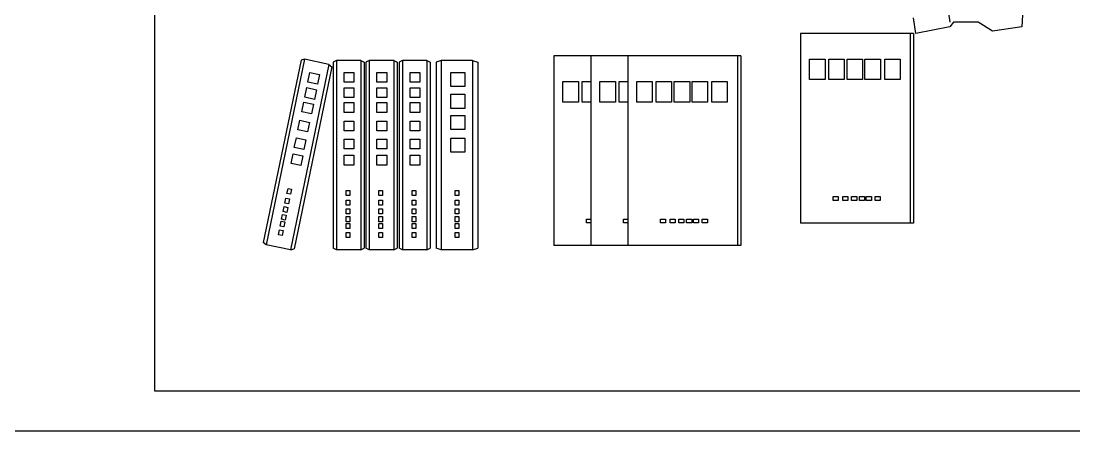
# Model space of a CAD drawing. Header units: inches. Extents: x 8.4 to 50.9, y 14.4 to 39.2.
# Drawn here: x 23.511 to 25.18, y 24.451 to 25.1 of the extents above; entities that cross this region are included whole.
import ezdxf

# ---------------------------------------------------------------- set-up
doc = ezdxf.new("R2010")
doc.units = ezdxf.units.IN
doc.header["$MEASUREMENT"] = 0
doc.layers.add('1', color=1, linetype='Continuous')
doc.layers.add('4', color=4, linetype='Continuous')

msp = doc.modelspace()

# ---------------------------------------------------------------- linework, layer by layer
at = {"layer": '1'}
msp.add_line((8.7087, 24.451), (29.0349, 24.451), dxfattribs=at)
at = {"layer": '4'}
for p, q in [((24.9705, 25.1802), (24.9828, 25.0978)), ((25.1006, 25.1587), (25.0971, 25.0906)), ((24.929, 25.0798), (24.9254, 25.1049)), ((24.9885, 25.0978), (24.9828, 25.0906)), ((25.028, 25.0978), (24.9885, 25.0978)), ((25.0504, 25.0834), (25.028, 25.0978)), ((24.9254, 25.0798), (24.7463, 25.0798)), ((24.7463, 25.0798), (24.7463, 24.7798)), ((24.9201, 25.0798), (24.9201, 24.7798)), ((24.9201, 25.0798), (24.9201, 24.7798)), ((24.9201, 25.0798), (24.9201, 24.7798)), ((24.9254, 25.0798), (24.9254, 24.7798)), ((24.9828, 25.0906), (24.929, 25.0798)), ((25.0971, 25.0906), (25.0504, 25.0834)), ((24.3552, 25.0443), (24.3552, 24.7443)), ((24.4138, 25.0443), (24.3552, 25.0443)), ((24.4725, 25.0443), (24.4138, 25.0443)), ((24.4138, 25.0443), (24.4138, 24.7443)), ((24.4138, 25.0443), (24.4138, 24.7443)), ((24.6516, 25.0443), (24.4725, 25.0443)), ((24.4725, 25.0443), (24.4725, 24.7443)), ((24.6463, 25.0443), (24.6463, 24.7443)), ((24.6463, 25.0443), (24.6463, 24.7443)), ((24.6463, 25.0443), (24.6463, 24.7443)), ((24.6516, 25.0443), (24.6516, 24.7443)), ((23.9549, 25.0375), (23.8951, 24.749)), ((23.9606, 25.0391), (23.8997, 24.7453)), ((23.9606, 25.0391), (23.8997, 24.7453)), ((23.9988, 25.0311), (23.938, 24.7374)), ((23.9988, 25.0311), (23.938, 24.7374)), ((23.9988, 25.0311), (23.938, 24.7374)), ((24.0035, 25.0274), (23.9437, 24.739)), ((23.9606, 25.0391), (23.9549, 25.0375)), ((23.9988, 25.0311), (23.9606, 25.0391)), ((23.9988, 25.0311), (24.0035, 25.0274)), ((24.0108, 25.0374), (24.0055, 25.0346)), ((24.0055, 25.0346), (24.0055, 24.7401)), ((24.0108, 25.0374), (24.0108, 24.7374)), ((24.0108, 25.0374), (24.0108, 24.7374)), ((24.0498, 25.0374), (24.0108, 25.0374)), ((24.0498, 25.0374), (24.0498, 24.7374)), ((24.0498, 25.0374), (24.0498, 24.7374)), ((24.0498, 25.0374), (24.0498, 24.7374)), ((24.0498, 25.0374), (24.0551, 25.0346)), ((24.0551, 25.0346), (24.0551, 24.7401)), ((24.0627, 25.0374), (24.0574, 25.0346)), ((24.0574, 25.0346), (24.0574, 24.7401)), ((24.0627, 25.0374), (24.0627, 24.7374)), ((24.0627, 25.0374), (24.0627, 24.7374)), ((24.1017, 25.0374), (24.0627, 25.0374)), ((24.1017, 25.0374), (24.1017, 24.7374)), ((24.1017, 25.0374), (24.1017, 24.7374)), ((24.1017, 25.0374), (24.1017, 24.7374)), ((24.1017, 25.0374), (24.107, 25.0346)), ((24.107, 25.0346), (24.107, 24.7401)), ((24.1154, 25.0374), (24.1101, 25.0346)), ((24.1101, 25.0346), (24.1101, 24.7401)), ((24.1544, 25.0374), (24.1154, 25.0374)), ((24.1154, 25.0374), (24.1154, 24.7374)), ((24.1154, 25.0374), (24.1154, 24.7374)), ((24.1544, 25.0374), (24.1544, 24.7374)), ((24.1544, 25.0374), (24.1544, 24.7374)), ((24.1544, 25.0374), (24.1544, 24.7374)), ((24.1544, 25.0374), (24.1597, 25.0346)), ((24.1597, 25.0346), (24.1597, 24.7401)), ((24.1768, 25.0374), (24.1688, 25.0346)), ((24.1688, 25.0346), (24.1688, 24.7401)), ((24.1768, 25.0374), (24.1768, 24.7374)), ((24.1768, 25.0374), (24.1768, 24.7374)), ((24.2268, 25.0374), (24.1768, 25.0374)), ((24.2268, 25.0374), (24.2268, 24.7374)), ((24.2268, 25.0374), (24.2348, 25.0346)), ((24.2348, 25.0346), (24.2348, 24.7401)), ((24.7608, 25.0394), (24.7853, 25.0394)), ((24.7608, 25.007), (24.7608, 25.0394)), ((24.7853, 25.0394), (24.7853, 25.007)), ((24.7912, 25.007), (24.7912, 25.0394)), ((24.7912, 25.0394), (24.8157, 25.0394)), ((24.8157, 25.0394), (24.8157, 25.007)), ((24.82, 25.0394), (24.8445, 25.0394)), ((24.82, 25.007), (24.82, 25.0394)), ((24.8445, 25.0394), (24.8445, 25.007)), ((24.8485, 25.007), (24.8485, 25.0394)), ((24.8485, 25.0394), (24.8729, 25.0394)), ((24.8729, 25.0394), (24.8729, 25.007)), ((24.8797, 25.007), (24.8797, 25.0394)), ((24.8797, 25.0394), (24.9041, 25.0394)), ((24.9041, 25.0394), (24.9041, 25.007)), ((23.9656, 25.0027), (23.9688, 25.018)), ((23.9688, 25.018), (23.9841, 25.0148)), ((23.9841, 25.0148), (23.9809, 24.9995)), ((24.023, 25.0028), (24.023, 25.0184)), ((24.023, 25.0184), (24.0387, 25.0184)), ((24.0387, 25.0184), (24.0387, 25.0028)), ((24.0749, 25.0028), (24.0749, 25.0184)), ((24.0749, 25.0184), (24.0906, 25.0184)), ((24.0906, 25.0184), (24.0906, 25.0028)), ((24.1276, 25.0184), (24.1433, 25.0184)), ((24.1276, 25.0028), (24.1276, 25.0184)), ((24.1433, 25.0184), (24.1433, 25.0028)), ((24.192, 24.9961), (24.192, 25.0184)), ((24.192, 25.0184), (24.2143, 25.0184)), ((24.2143, 25.0184), (24.2143, 24.9961)), ((23.9607, 24.9789), (23.9638, 24.9942)), ((23.9638, 24.9942), (23.9791, 24.991)), ((23.9809, 24.9995), (23.9656, 25.0027)), ((24.0387, 25.0028), (24.023, 25.0028)), ((24.023, 24.9785), (24.023, 24.9941)), ((24.023, 24.9941), (24.0387, 24.9941)), ((24.0387, 24.9941), (24.0387, 24.9785)), ((24.0906, 25.0028), (24.0749, 25.0028)), ((24.0749, 24.9785), (24.0749, 24.9941)), ((24.0749, 24.9941), (24.0906, 24.9941)), ((24.0906, 24.9941), (24.0906, 24.9785)), ((24.1433, 25.0028), (24.1276, 25.0028)), ((24.1276, 24.9941), (24.1433, 24.9941)), ((24.1276, 24.9785), (24.1276, 24.9941)), ((24.1433, 24.9941), (24.1433, 24.9785)), ((24.2143, 24.9961), (24.192, 24.9961)), ((24.3698, 25.0038), (24.3943, 25.0038)), ((24.3698, 24.9715), (24.3698, 25.0038)), ((24.3943, 25.0038), (24.3943, 24.9715)), ((24.4001, 24.9715), (24.4001, 25.0038)), ((24.4001, 25.0038), (24.4138, 25.0038)), ((24.4284, 25.0038), (24.4529, 25.0038)), ((24.4284, 24.9715), (24.4284, 25.0038)), ((24.4529, 25.0038), (24.4529, 24.9715)), ((24.4587, 24.9715), (24.4587, 25.0038)), ((24.4587, 25.0038), (24.4725, 25.0038)), ((24.487, 24.9715), (24.487, 25.0038)), ((24.487, 25.0038), (24.5115, 25.0038)), ((24.5115, 25.0038), (24.5115, 24.9715)), ((24.5174, 25.0038), (24.5419, 25.0038)), ((24.5174, 24.9715), (24.5174, 25.0038)), ((24.5419, 25.0038), (24.5419, 24.9715)), ((24.5462, 24.9715), (24.5462, 25.0038)), ((24.5462, 25.0038), (24.5707, 25.0038)), ((24.5707, 25.0038), (24.5707, 24.9715)), ((24.5747, 24.9715), (24.5747, 25.0038)), ((24.5747, 25.0038), (24.5991, 25.0038)), ((24.5991, 25.0038), (24.5991, 24.9715)), ((24.6059, 25.0038), (24.6303, 25.0038)), ((24.6059, 24.9715), (24.6059, 25.0038)), ((24.6303, 25.0038), (24.6303, 24.9715)), ((24.7853, 25.007), (24.7608, 25.007)), ((24.8157, 25.007), (24.7912, 25.007)), ((24.8445, 25.007), (24.82, 25.007)), ((24.8729, 25.007), (24.8485, 25.007)), ((24.9041, 25.007), (24.8797, 25.007)), ((23.976, 24.9757), (23.9607, 24.9789)), ((23.9791, 24.991), (23.976, 24.9757)), ((24.0387, 24.9785), (24.023, 24.9785)), ((24.0906, 24.9785), (24.0749, 24.9785)), ((24.1433, 24.9785), (24.1276, 24.9785)), ((24.192, 24.9614), (24.192, 24.9837)), ((24.192, 24.9837), (24.2143, 24.9837)), ((24.2143, 24.9837), (24.2143, 24.9614)), ((23.9559, 24.9559), (23.9591, 24.9712)), ((23.9591, 24.9712), (23.9744, 24.968)), ((23.9744, 24.968), (23.9712, 24.9527)), ((24.023, 24.955), (24.023, 24.9706)), ((24.023, 24.9706), (24.0387, 24.9706)), ((24.0387, 24.9706), (24.0387, 24.955)), ((24.0749, 24.955), (24.0749, 24.9706)), ((24.0749, 24.9706), (24.0906, 24.9706)), ((24.0906, 24.9706), (24.0906, 24.955)), ((24.1276, 24.9706), (24.1433, 24.9706)), ((24.1276, 24.955), (24.1276, 24.9706)), ((24.1433, 24.9706), (24.1433, 24.955)), ((24.2143, 24.9614), (24.192, 24.9614)), ((24.3943, 24.9715), (24.3698, 24.9715)), ((24.4138, 24.9715), (24.4001, 24.9715)), ((24.4529, 24.9715), (24.4284, 24.9715)), ((24.4725, 24.9715), (24.4587, 24.9715)), ((24.5115, 24.9715), (24.487, 24.9715)), ((24.5419, 24.9715), (24.5174, 24.9715)), ((24.5707, 24.9715), (24.5462, 24.9715)), ((24.5991, 24.9715), (24.5747, 24.9715)), ((24.6303, 24.9715), (24.6059, 24.9715)), ((23.9712, 24.9527), (23.9559, 24.9559)), ((24.0387, 24.955), (24.023, 24.955)), ((24.0906, 24.955), (24.0749, 24.955)), ((24.1433, 24.955), (24.1276, 24.955)), ((24.192, 24.9501), (24.2143, 24.9501)), ((24.192, 24.9278), (24.192, 24.9501)), ((24.2143, 24.9501), (24.2143, 24.9278)), ((23.95, 24.9272), (23.9531, 24.9425)), ((23.9653, 24.9241), (23.95, 24.9272)), ((23.9531, 24.9425), (23.9684, 24.9393)), ((23.9684, 24.9393), (23.9653, 24.9241)), ((24.023, 24.9413), (24.0387, 24.9413)), ((24.023, 24.9257), (24.023, 24.9413)), ((24.0387, 24.9413), (24.0387, 24.9257)), ((24.0749, 24.9413), (24.0906, 24.9413)), ((24.0749, 24.9257), (24.0749, 24.9413)), ((24.0906, 24.9413), (24.0906, 24.9257)), ((24.1276, 24.9413), (24.1433, 24.9413)), ((24.1276, 24.9257), (24.1276, 24.9413)), ((24.1433, 24.9413), (24.1433, 24.9257)), ((24.2143, 24.9278), (24.192, 24.9278)), ((23.9442, 24.8993), (23.9474, 24.9146)), ((23.9474, 24.9146), (23.9626, 24.9114)), ((23.9626, 24.9114), (23.9595, 24.8962)), ((24.0387, 24.9257), (24.023, 24.9257)), ((24.023, 24.8972), (24.023, 24.9128)), ((24.023, 24.9128), (24.0387, 24.9128)), ((24.0387, 24.9128), (24.0387, 24.8972)), ((24.0906, 24.9257), (24.0749, 24.9257)), ((24.0749, 24.8972), (24.0749, 24.9128)), ((24.0749, 24.9128), (24.0906, 24.9128)), ((24.0906, 24.9128), (24.0906, 24.8972)), ((24.1433, 24.9257), (24.1276, 24.9257)), ((24.1276, 24.9128), (24.1433, 24.9128)), ((24.1276, 24.8972), (24.1276, 24.9128)), ((24.1433, 24.9128), (24.1433, 24.8972)), ((24.192, 24.892), (24.192, 24.9143)), ((24.192, 24.9143), (24.2143, 24.9143)), ((24.2143, 24.9143), (24.2143, 24.892)), ((23.9595, 24.8962), (23.9442, 24.8993)), ((24.0387, 24.8972), (24.023, 24.8972)), ((24.0906, 24.8972), (24.0749, 24.8972)), ((24.1433, 24.8972), (24.1276, 24.8972)), ((23.939, 24.8743), (23.9422, 24.8896)), ((23.9422, 24.8896), (23.9575, 24.8864)), ((23.9575, 24.8864), (23.9543, 24.8711)), ((24.023, 24.8717), (24.023, 24.8873)), ((24.023, 24.8873), (24.0387, 24.8873)), ((24.0387, 24.8873), (24.0387, 24.8717)), ((24.0749, 24.8717), (24.0749, 24.8873)), ((24.0749, 24.8873), (24.0906, 24.8873)), ((24.0906, 24.8873), (24.0906, 24.8717)), ((24.1276, 24.8873), (24.1433, 24.8873)), ((24.1276, 24.8717), (24.1276, 24.8873)), ((24.1433, 24.8873), (24.1433, 24.8717)), ((24.2143, 24.892), (24.192, 24.892)), ((23.9543, 24.8711), (23.939, 24.8743)), ((24.0387, 24.8717), (24.023, 24.8717)), ((24.0906, 24.8717), (24.0749, 24.8717)), ((24.1433, 24.8717), (24.1276, 24.8717)), ((23.9325, 24.8266), (23.9342, 24.8345)), ((23.9383, 24.8255), (23.9325, 24.8266)), ((23.9342, 24.8345), (23.9399, 24.8333)), ((23.9399, 24.8333), (23.9383, 24.8255)), ((24.0264, 24.8237), (24.0264, 24.8317)), ((24.0264, 24.8317), (24.0322, 24.8317)), ((24.0322, 24.8317), (24.0322, 24.8237)), ((24.0783, 24.8237), (24.0783, 24.8317)), ((24.0783, 24.8317), (24.0841, 24.8317)), ((24.0841, 24.8317), (24.0841, 24.8237)), ((24.131, 24.8237), (24.131, 24.8317)), ((24.131, 24.8317), (24.1368, 24.8317)), ((24.1368, 24.8317), (24.1368, 24.8237)), ((24.1991, 24.8237), (24.1991, 24.8317)), ((24.1991, 24.8317), (24.205, 24.8317)), ((24.205, 24.8317), (24.205, 24.8237)), ((23.9294, 24.8116), (23.931, 24.8195)), ((23.9351, 24.8104), (23.9294, 24.8116)), ((23.931, 24.8195), (23.9368, 24.8183)), ((23.9368, 24.8183), (23.9351, 24.8104)), ((24.0322, 24.8237), (24.0264, 24.8237)), ((24.0264, 24.8083), (24.0264, 24.8164)), ((24.0264, 24.8164), (24.0322, 24.8164)), ((24.0322, 24.8164), (24.0322, 24.8083)), ((24.0841, 24.8237), (24.0783, 24.8237)), ((24.0783, 24.8083), (24.0783, 24.8164)), ((24.0783, 24.8164), (24.0841, 24.8164)), ((24.0841, 24.8164), (24.0841, 24.8083)), ((24.1368, 24.8237), (24.131, 24.8237)), ((24.131, 24.8083), (24.131, 24.8164)), ((24.131, 24.8164), (24.1368, 24.8164)), ((24.1368, 24.8164), (24.1368, 24.8083)), ((24.205, 24.8237), (24.1991, 24.8237)), ((24.1991, 24.8083), (24.1991, 24.8164)), ((24.1991, 24.8164), (24.205, 24.8164)), ((24.205, 24.8164), (24.205, 24.8083)), ((24.798, 24.8217), (24.8061, 24.8217)), ((24.798, 24.8158), (24.798, 24.8217)), ((24.8061, 24.8158), (24.798, 24.8158)), ((24.8061, 24.8217), (24.8061, 24.8158)), ((24.8134, 24.8217), (24.8214, 24.8217)), ((24.8134, 24.8158), (24.8134, 24.8217)), ((24.8214, 24.8158), (24.8134, 24.8158)), ((24.8214, 24.8217), (24.8214, 24.8158)), ((24.8273, 24.8217), (24.8353, 24.8217)), ((24.8273, 24.8158), (24.8273, 24.8217)), ((24.8353, 24.8158), (24.8273, 24.8158)), ((24.8353, 24.8217), (24.8353, 24.8158)), ((24.8397, 24.8217), (24.8477, 24.8217)), ((24.8397, 24.8158), (24.8397, 24.8217)), ((24.8477, 24.8158), (24.8397, 24.8158)), ((24.8477, 24.8217), (24.8477, 24.8158)), ((24.8506, 24.8217), (24.8587, 24.8217)), ((24.8506, 24.8158), (24.8506, 24.8217)), ((24.8587, 24.8158), (24.8506, 24.8158)), ((24.8587, 24.8217), (24.8587, 24.8158)), ((24.8645, 24.8217), (24.8726, 24.8217)), ((24.8645, 24.8158), (24.8645, 24.8217)), ((24.8726, 24.8158), (24.8645, 24.8158)), ((24.8726, 24.8217), (24.8726, 24.8158)), ((23.9241, 24.7859), (23.9257, 24.7937)), ((23.9257, 24.7937), (23.9314, 24.7926)), ((23.9266, 24.798), (23.9282, 24.8059)), ((23.9323, 24.7968), (23.9266, 24.798)), ((23.9282, 24.8059), (23.934, 24.8047)), ((23.9314, 24.7926), (23.9298, 24.7847)), ((23.934, 24.8047), (23.9323, 24.7968)), ((24.0322, 24.8083), (24.0264, 24.8083)), ((24.0264, 24.7945), (24.0264, 24.8025)), ((24.0264, 24.8025), (24.0322, 24.8025)), ((24.0322, 24.7945), (24.0264, 24.7945)), ((24.0322, 24.8025), (24.0322, 24.7945)), ((24.0841, 24.8083), (24.0783, 24.8083)), ((24.0783, 24.7945), (24.0783, 24.8025)), ((24.0783, 24.8025), (24.0841, 24.8025)), ((24.0841, 24.7945), (24.0783, 24.7945)), ((24.0841, 24.8025), (24.0841, 24.7945)), ((24.1368, 24.8083), (24.131, 24.8083)), ((24.131, 24.7945), (24.131, 24.8025)), ((24.131, 24.8025), (24.1368, 24.8025)), ((24.1368, 24.7945), (24.131, 24.7945)), ((24.1368, 24.8025), (24.1368, 24.7945)), ((24.205, 24.8083), (24.1991, 24.8083)), ((24.1991, 24.7945), (24.1991, 24.8025)), ((24.1991, 24.8025), (24.205, 24.8025)), ((24.205, 24.7945), (24.1991, 24.7945)), ((24.205, 24.8025), (24.205, 24.7945)), ((23.9219, 24.7751), (23.9235, 24.783)), ((23.9235, 24.783), (23.9292, 24.7818)), ((23.9298, 24.7847), (23.9241, 24.7859)), ((23.9292, 24.7818), (23.9276, 24.7739)), ((24.0264, 24.782), (24.0264, 24.7901)), ((24.0264, 24.7901), (24.0322, 24.7901)), ((24.0322, 24.782), (24.0264, 24.782)), ((24.0264, 24.7711), (24.0264, 24.7791)), ((24.0264, 24.7791), (24.0322, 24.7791)), ((24.0322, 24.7901), (24.0322, 24.782)), ((24.0322, 24.7791), (24.0322, 24.7711)), ((24.0783, 24.782), (24.0783, 24.7901)), ((24.0783, 24.7901), (24.0841, 24.7901)), ((24.0841, 24.782), (24.0783, 24.782)), ((24.0783, 24.7711), (24.0783, 24.7791)), ((24.0783, 24.7791), (24.0841, 24.7791)), ((24.0841, 24.7901), (24.0841, 24.782)), ((24.0841, 24.7791), (24.0841, 24.7711)), ((24.131, 24.782), (24.131, 24.7901)), ((24.131, 24.7901), (24.1368, 24.7901)), ((24.1368, 24.782), (24.131, 24.782)), ((24.131, 24.7711), (24.131, 24.7791)), ((24.131, 24.7791), (24.1368, 24.7791)), ((24.1368, 24.7901), (24.1368, 24.782)), ((24.1368, 24.7791), (24.1368, 24.7711)), ((24.1991, 24.782), (24.1991, 24.7901)), ((24.1991, 24.7901), (24.205, 24.7901)), ((24.205, 24.782), (24.1991, 24.782)), ((24.1991, 24.7711), (24.1991, 24.7791)), ((24.1991, 24.7791), (24.205, 24.7791)), ((24.205, 24.7901), (24.205, 24.782)), ((24.205, 24.7791), (24.205, 24.7711)), ((24.407, 24.7803), (24.407, 24.7861)), ((24.407, 24.7861), (24.4138, 24.7861)), ((24.4138, 24.7803), (24.407, 24.7803)), ((24.4656, 24.7861), (24.4725, 24.7861)), ((24.4656, 24.7803), (24.4656, 24.7861)), ((24.4725, 24.7803), (24.4656, 24.7803)), ((24.5242, 24.7861), (24.5323, 24.7861)), ((24.5242, 24.7803), (24.5242, 24.7861)), ((24.5323, 24.7803), (24.5242, 24.7803)), ((24.5323, 24.7861), (24.5323, 24.7803)), ((24.5396, 24.7861), (24.5476, 24.7861)), ((24.5396, 24.7803), (24.5396, 24.7861)), ((24.5476, 24.7803), (24.5396, 24.7803)), ((24.5476, 24.7861), (24.5476, 24.7803)), ((24.5535, 24.7861), (24.5615, 24.7861)), ((24.5535, 24.7803), (24.5535, 24.7861)), ((24.5615, 24.7803), (24.5535, 24.7803)), ((24.5615, 24.7861), (24.5615, 24.7803)), ((24.5659, 24.7861), (24.5739, 24.7861)), ((24.5659, 24.7803), (24.5659, 24.7861)), ((24.5739, 24.7803), (24.5659, 24.7803)), ((24.5739, 24.7861), (24.5739, 24.7803)), ((24.5768, 24.7861), (24.5849, 24.7861)), ((24.5768, 24.7803), (24.5768, 24.7861)), ((24.5849, 24.7803), (24.5768, 24.7803)), ((24.5849, 24.7861), (24.5849, 24.7803)), ((24.5907, 24.7861), (24.5988, 24.7861)), ((24.5907, 24.7803), (24.5907, 24.7861)), ((24.5988, 24.7803), (24.5907, 24.7803)), ((24.5988, 24.7861), (24.5988, 24.7803)), ((24.9254, 24.7798), (24.7463, 24.7798)), ((23.919, 24.7615), (23.9207, 24.7694)), ((23.9248, 24.7604), (23.919, 24.7615)), ((23.9207, 24.7694), (23.9264, 24.7682)), ((23.9276, 24.7739), (23.9219, 24.7751)), ((23.9264, 24.7682), (23.9248, 24.7604)), ((24.0322, 24.7711), (24.0264, 24.7711)), ((24.0264, 24.7572), (24.0264, 24.7652)), ((24.0264, 24.7652), (24.0322, 24.7652)), ((24.0322, 24.7652), (24.0322, 24.7572)), ((24.0841, 24.7711), (24.0783, 24.7711)), ((24.0783, 24.7572), (24.0783, 24.7652)), ((24.0783, 24.7652), (24.0841, 24.7652)), ((24.0841, 24.7652), (24.0841, 24.7572)), ((24.1368, 24.7711), (24.131, 24.7711)), ((24.131, 24.7572), (24.131, 24.7652)), ((24.131, 24.7652), (24.1368, 24.7652)), ((24.1368, 24.7652), (24.1368, 24.7572)), ((24.205, 24.7711), (24.1991, 24.7711)), ((24.1991, 24.7572), (24.1991, 24.7652)), ((24.1991, 24.7652), (24.205, 24.7652)), ((24.205, 24.7652), (24.205, 24.7572)), ((23.8997, 24.7453), (23.8951, 24.749)), ((23.938, 24.7374), (23.8997, 24.7453)), ((24.0322, 24.7572), (24.0264, 24.7572)), ((24.0841, 24.7572), (24.0783, 24.7572)), ((24.1368, 24.7572), (24.131, 24.7572)), ((24.205, 24.7572), (24.1991, 24.7572)), ((24.4138, 24.7443), (24.3552, 24.7443)), ((24.4725, 24.7443), (24.4138, 24.7443)), ((24.6516, 24.7443), (24.4725, 24.7443)), ((23.938, 24.7374), (23.9437, 24.739)), ((24.0108, 24.7374), (24.0055, 24.7401)), ((24.0498, 24.7374), (24.0108, 24.7374)), ((24.0498, 24.7374), (24.0551, 24.7401)), ((24.0627, 24.7374), (24.0574, 24.7401)), ((24.1017, 24.7374), (24.0627, 24.7374)), ((24.1017, 24.7374), (24.107, 24.7401)), ((24.1154, 24.7374), (24.1101, 24.7401)), ((24.1544, 24.7374), (24.1154, 24.7374)), ((24.1544, 24.7374), (24.1597, 24.7401)), ((24.1768, 24.7374), (24.1688, 24.7401)), ((24.2268, 24.7374), (24.1768, 24.7374)), ((24.2268, 24.7374), (24.2348, 24.7401))]:
    msp.add_line(p, q, dxfattribs=at)
msp.add_lwpolyline([(23.723, 26.3528), (27.2645, 26.3528), (27.2645, 24.5139), (23.723, 24.5139)], close=True, dxfattribs=at)

doc.saveas('drawing.dxf')
